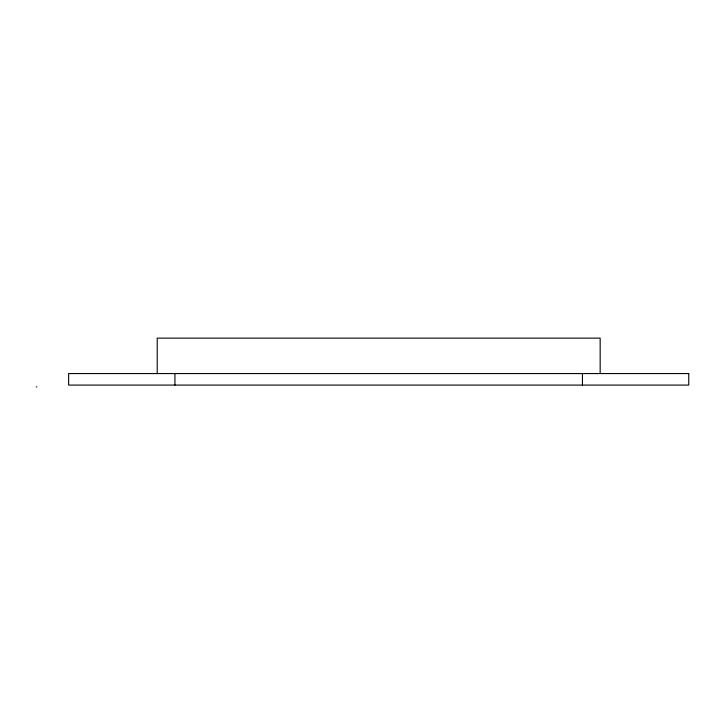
<?xml version="1.0" encoding="UTF-8"?>
<svg xmlns="http://www.w3.org/2000/svg" width="725" height="725" viewBox="0 0 725 725"><rect width="100%" height="100%" fill="white"/><g stroke="black" fill="none" stroke-linecap="round" stroke-linejoin="round"><path stroke-width="1.09" d="M36.268 386.842L36.848 386.869M600.164 373.565L600.164 338.131L157.216 338.131L157.216 373.565M582.447 373.565L582.447 385.084M174.933 373.565L174.933 385.084M688.75 373.565L68.63 373.565L68.63 385.084L688.75 385.084L688.75 373.565"/></g></svg>
